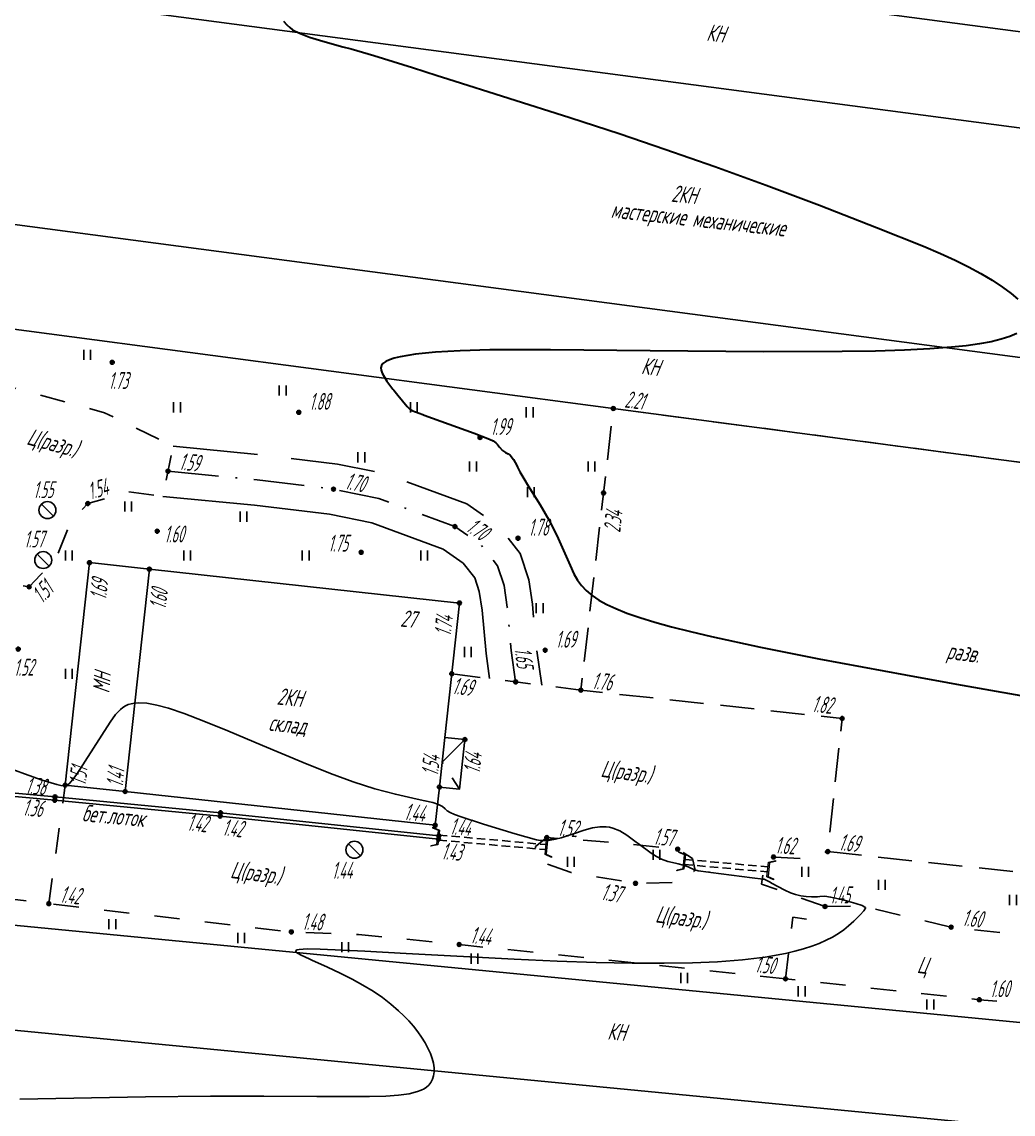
# Model space of a CAD drawing. Extents: x 1233805 to 1234355, y 654698 to 655114.
# Drawn here: x 1233852.6 to 1233911.2, y 654830.3 to 654894.8 of the extents above; entities that cross this region are included whole.
import ezdxf

# ---------------------------------------------------------------- set-up
doc = ezdxf.new("R2010")
doc.units = 0
for name, pattern in [('DASHED', [0.75, 0.5, -0.25]), ('ИИDash_15_15', [3, 1.5, -1.5]), ('ИИDash_20_10', [3, 2, -1]), ('ИИDash_50_20', [7, 5, -2]), ('ИИDashDot_30_20', [5, 3, -1, 0, -1])]:
    doc.linetypes.add(name, pattern=pattern)
for name, color, linetype, lineweight in [('ИИ_ГОРИЗОНТАЛИ_ОСН', 32, 'Continuous', 25), ('ИИ_ГОРИЗОНТАЛИ_УТОЛЩ', 32, 'Continuous', 30), ('ИИ_ДОРОГИ_АД', 7, 'Continuous', 25), ('ИИ_ДОРОГИ_АД_ОСИ', 7, 'Continuous', 25), ('ИИ_ОТМЕТКИ', 7, 'Continuous', 25), ('ИИ_СООРУЖЕНИЕ', 7, 'Continuous', 25), ('ИИ_СТРОЕНИЕ', 7, 'Continuous', 25), ('ИИ_ТРУБОПРОВОДЫ', 7, 'Continuous', 25), ('ИИ_УГОДЬЯ', 7, 'Continuous', 25)]:
    doc.layers.add(name, color=color, linetype=linetype, lineweight=lineweight)
doc.styles.add('VNIPISIMPLEXCUR', font='simplex.shx', dxfattribs={"width": 0.8, "oblique": 15})
doc.styles.add('ГОСТ 2.304 КУРСИВ', font='cs_gost2304.shx', dxfattribs={"oblique": 15})

# ---------------------------------------------------------------- blocks, each defined once
blk = doc.blocks.new('ИИ05401')
at = {"color": 0, "linetype": 'Continuous', "lineweight": 25}
for points in [[(-0.4, 1.2), (-0.4, 0)], [(0.4, 1.2), (0.4, 0)]]:
    blk.add_lwpolyline(points, dxfattribs=at)
blk = doc.blocks.new('ИИ051171')
at = {"color": 0, "linetype": 'Continuous', "lineweight": 25, "flags": 128}
blk.add_lwpolyline([(0.71, -0.71), (-0.71, 0.71)], dxfattribs=at)
at = {"color": 0, "linetype": 'Continuous', "lineweight": 25}
blk.add_circle((0, 0), 1, dxfattribs=at)
at = {"color": 0, "linetype": 'Continuous', "style": 'VNIPISIMPLEXCUR', "oblique": 15, "width": 0.8}
for tag, p in [('NUMBER', (1.7, -1)), ('HATCH', (1.7, -4.4)), ('HEIGHT', (1.7, -7.8)), ('TOP1', (1.7, -11.2)), ('TOP2', (1.7, -14.6)), ('TOP3', (1.7, -18)), ('TOP4', (1.7, -21.4)), ('TOP5', (1.7, -24.8)), ('BOTTOM', (1.7, -28.2))]:
    blk.add_attdef(tag, p, '', height=2, dxfattribs=at)
blk = doc.blocks.new('323_3b_огол_тр_тип_2')
blk.add_hatch(color=0).paths.add_polyline_path([(0, -0.8758), (0, 0.87532), (-0.800013, 1.129863), (-0.800013, 1.024913), (-0.120011, 0.808554), (-0.120011, -0.808534), (-0.800013, -1.024893), (-0.800013, -1.130343)])
at = {"color": 0, "linetype": 'Continuous', "lineweight": 13, "flags": 128}
blk.add_lwpolyline([(-0.8, 1.129846), (0, 0.8753), (0, -0.875815), (-0.8, -1.13036), (-0.8, -1.024906), (-0.12, -0.808542), (-0.12, 0.808542), (-0.8, 1.024906), (-0.8, 1.129846)], close=True, dxfattribs=at)
blk = doc.blocks.new('PICKET')
at = {"color": 0, "linetype": 'Continuous', "lineweight": 25}
for p, q in [((-0.23, 0), (0.23, 0)), ((0, 0.23), (0, -0.23))]:
    blk.add_line(p, q, dxfattribs=at)
blk.add_circle((0, 0), 0.23, dxfattribs=at)
at = {"color": 0, "linetype": 'Continuous', "style": 'VNIPISIMPLEXCUR', "oblique": 15, "width": 0.8}
blk.add_attdef('OTMETKA', (1.25, 0.3), '', height=2, dxfattribs=at)
at = {"color": 8, "linetype": 'Continuous', "style": 'VNIPISIMPLEXCUR', "oblique": 15, "width": 0.8, "flags": 1}
blk.add_attdef('NOMER', (1.25, -2.7), '', height=2, dxfattribs=at)

msp = doc.modelspace()

# ---------------------------------------------------------------- linework, layer by layer
at = {"layer": 'ИИ_ГОРИЗОНТАЛИ_ОСН', "elevation": 1.5, "flags": 128}
msp.add_lwpolyline([(1233851.687, 654850.776), (1233852.763, 654850.379), (1233853.805, 654850.015), (1233854.669, 654849.746), (1233854.915, 654849.69), (1233855.097, 654849.673), (1233855.246, 654849.695), (1233855.396, 654849.799), (1233855.593, 654850.019), (1233855.851, 654850.37), (1233856.843, 654851.907), (1233857.817, 654853.428), (1233858.148, 654853.895), (1233858.426, 654854.191), (1233858.573, 654854.306), (1233858.727, 654854.399), (1233858.892, 654854.471), (1233859.07, 654854.525), (1233859.27, 654854.561), (1233859.489, 654854.577), (1233859.987, 654854.55), (1233860.578, 654854.443), (1233861.277, 654854.255), (1233862.203, 654853.943), (1233863.363, 654853.502), (1233864.776, 654852.926), (1233866.825, 654852.059), (1233869.226, 654851.045), (1233870.844, 654850.398), (1233872.19, 654849.912), (1233873.472, 654849.505), (1233874.683, 654849.178), (1233875.98, 654848.889), (1233876.426, 654848.795), (1233876.894, 654848.678), (1233877.239, 654848.564), (1233877.469, 654848.45), (1233877.622, 654848.32), (1233877.637, 654848.303), (1233877.752, 654848.193), (1233877.916, 654848.096), (1233878.182, 654847.979), (1233878.568, 654847.836), (1233879.883, 654847.408), (1233881.756, 654846.84), (1233883.026, 654846.491), (1233883.029, 654846.49), (1233883.03, 654846.49), (1233883.271, 654846.446), (1233883.53, 654846.443), (1233883.825, 654846.47), (1233884.139, 654846.523), (1233884.478, 654846.605), (1233884.842, 654846.716), (1233885.208, 654846.843), (1233885.852, 654847.061), (1233886.336, 654847.19), (1233886.765, 654847.256), (1233887.14, 654847.258), (1233887.339, 654847.23), (1233887.54, 654847.18), (1233887.95, 654847.012), (1233888.374, 654846.756), (1233888.912, 654846.352), (1233889.026, 654846.262), (1233889.805, 654845.695), (1233890.128, 654845.497), (1233890.416, 654845.348), (1233890.793, 654845.206), (1233891.246, 654845.099), (1233891.394, 654845.069), (1233891.694, 654844.987), (1233891.984, 654844.876), (1233892.139, 654844.805), (1233892.375, 654844.705), (1233892.582, 654844.656), (1233893.202, 654844.569), (1233893.242, 654844.563), (1233893.331, 654844.551), (1233895.768, 654844.228), (1233896.423, 654844.163), (1233896.487, 654844.157), (1233896.838, 654843.97), (1233896.921, 654843.922), (1233897.709, 654843.5), (1233898.042, 654843.354), (1233898.341, 654843.248), (1233898.645, 654843.173), (1233898.963, 654843.126), (1233899.291, 654843.109), (1233899.633, 654843.122), (1233899.767, 654843.133), (1233900.074, 654843.145), (1233900.412, 654843.099), (1233901.066, 654842.948), (1233901.897, 654842.721), (1233902.28, 654842.597), (1233902.442, 654842.508), (1233902.466, 654842.474), (1233902.464, 654842.433), (1233902.378, 654842.293), (1233902.157, 654842.048), (1233901.785, 654841.678), (1233901.476, 654841.394), (1233901.184, 654841.159), (1233900.868, 654840.94), (1233900.526, 654840.736), (1233900.148, 654840.543), (1233899.737, 654840.363), (1233899.294, 654840.197), (1233898.818, 654840.043), (1233898.301, 654839.901), (1233897.75, 654839.771), (1233896.544, 654839.552), (1233895.2, 654839.385), (1233893.719, 654839.271), (1233892.252, 654839.211), (1233890.57, 654839.185), (1233888.672, 654839.194), (1233886.551, 654839.238), (1233884.253, 654839.314), (1233881.703, 654839.424), (1233875.319, 654839.771), (1233872.876, 654839.91), (1233870.229, 654840.026), (1233869.468, 654840.03), (1233869.003, 654839.999), (1233868.876, 654839.971), (1233868.806, 654839.935), (1233868.792, 654839.888), (1233868.834, 654839.831), (1233869.079, 654839.681), (1233869.631, 654839.429), (1233869.749, 654839.378), (1233870.679, 654838.964), (1233871.428, 654838.61), (1233872.122, 654838.254), (1233872.761, 654837.898), (1233873.363, 654837.529), (1233873.915, 654837.154), (1233874.419, 654836.772), (1233874.875, 654836.383), (1233875.185, 654836.087), (1233875.479, 654835.779), (1233875.755, 654835.461), (1233876.008, 654835.137), (1233876.237, 654834.811), (1233876.438, 654834.486), (1233876.61, 654834.167), (1233876.75, 654833.856), (1233876.856, 654833.559), (1233876.93, 654833.276), (1233876.969, 654833.01), (1233876.974, 654832.762), (1233876.945, 654832.534), (1233876.883, 654832.327), (1233876.786, 654832.143), (1233876.657, 654831.982), (1233876.529, 654831.869), (1233876.377, 654831.768), (1233876.2, 654831.68), (1233875.996, 654831.603), (1233875.502, 654831.479), (1233874.872, 654831.391), (1233874.119, 654831.338), (1233873.163, 654831.31), (1233870.045, 654831.319), (1233866.899, 654831.34), (1233863.749, 654831.329), (1233859.917, 654831.287), (1233852.482, 654831.157)], dxfattribs=at)
at = {"layer": 'ИИ_ГОРИЗОНТАЛИ_УТОЛЩ', "elevation": 2, "flags": 128}
for points in [[(1233868.074, 654894.856), (1233868.269, 654894.658), (1233868.442, 654894.482), (1233868.609, 654894.356), (1233869.008, 654894.153), (1233869.606, 654893.928), (1233870.402, 654893.681), (1233871.574, 654893.355), (1233872.065, 654893.222), (1233873.403, 654892.834), (1233875.691, 654892.12), (1233877.163, 654891.658), (1233877.775, 654891.466), (1233885.005, 654889.171), (1233887.967, 654888.199), (1233890.613, 654887.306), (1233893.568, 654886.271), (1233896.609, 654885.166), (1233899.748, 654883.986), (1233903.131, 654882.677), (1233905.896, 654881.569), (1233906.899, 654881.139), (1233907.771, 654880.741), (1233908.572, 654880.345), (1233909.296, 654879.953), (1233909.96, 654879.556), (1233910.576, 654879.147), (1233911.075, 654878.777), (1233911.474, 654878.437)], [(1233911.411, 654876.401), (1233910.996, 654876.223), (1233910.49, 654876.063), (1233909.893, 654875.92), (1233909.204, 654875.795), (1233908.423, 654875.686), (1233907.552, 654875.594), (1233906.278, 654875.499), (1233904.783, 654875.425), (1233903.057, 654875.371), (1233901.085, 654875.338), (1233896.441, 654875.327), (1233889.751, 654875.391), (1233883.862, 654875.448), (1233880.259, 654875.432), (1233878.52, 654875.382), (1233877.058, 654875.299), (1233875.872, 654875.182), (1233874.96, 654875.031), (1233874.612, 654874.945), (1233874.329, 654874.85), (1233874.109, 654874.746), (1233873.951, 654874.633), (1233873.856, 654874.514), (1233873.819, 654874.382), (1233873.836, 654874.239), (1233873.911, 654874.057), (1233874.179, 654873.582), (1233874.529, 654873.125), (1233874.583, 654873.06), (1233874.819, 654872.769), (1233875.387, 654872.084), (1233875.524, 654871.949), (1233875.663, 654871.859), (1233876.298, 654871.613), (1233876.385, 654871.583), (1233879.35, 654870.51), (1233880.25, 654870.163), (1233880.465, 654870.056), (1233880.616, 654869.95), (1233880.724, 654869.843), (1233880.847, 654869.687), (1233881.01, 654869.496), (1233881.197, 654869.381), (1233881.348, 654869.296), (1233881.461, 654869.208), (1233881.666, 654868.953), (1233881.865, 654868.6), (1233881.91, 654868.499), (1233882.042, 654868.225), (1233882.274, 654867.833), (1233882.541, 654867.412), (1233883.251, 654866.277), (1233883.76, 654865.391), (1233884.228, 654864.458), (1233884.778, 654863.217), (1233885.009, 654862.686), (1233885.235, 654862.201), (1233885.445, 654861.836), (1233885.687, 654861.509), (1233885.97, 654861.211), (1233886.314, 654860.923), (1233886.717, 654860.651), (1233887.183, 654860.392), (1233887.717, 654860.144), (1233888.367, 654859.887), (1233889.133, 654859.622), (1233890.015, 654859.351), (1233891.015, 654859.072), (1233892.131, 654858.787), (1233893.371, 654858.491), (1233896.267, 654857.862), (1233899.714, 654857.182), (1233904.846, 654856.237), (1233907.324, 654855.786), (1233907.857, 654855.688), (1233913.322, 654854.709)]]:
    msp.add_lwpolyline(points, dxfattribs=at)
at = {"layer": 'ИИ_ДОРОГИ_АД', "linetype": 'ИИDash_15_15', "flags": 128}
for points in [[(1233845.856, 654877.488), (1233845.298, 654877.568), (1233844.831, 654876.704), (1233845.09, 654875.443), (1233846.922, 654874.165), (1233850.93, 654873.526), (1233857.489, 654871.727), (1233861.551, 654869.742), (1233860.933, 654866.777), (1233858.907, 654867.046), (1233856.499, 654866.353), (1233855.494, 654865.262), (1233854.611, 654863.069), (1233853.717, 654862.154), (1233853.033, 654861.434), (1233850.289, 654861.835)], [(1233885.647, 654855.327), (1233878.014, 654856.296)], [(1233900.08, 654842.541), (1233902.249, 654842.57), (1233907.539, 654841.32), (1233916.353, 654840.376), (1233924.935, 654841.216), (1233931.023, 654840.643), (1233932.027, 654841.116), (1233934.014, 654843.288), (1233933.707, 654845.584), (1233933.707, 654849.07), (1233933.481, 654850.608), (1233931.436, 654852.323)], [(1233854.196, 654842.709), (1233855.165, 654849.715)], [(1233900.08, 654842.541), (1233896.331, 654843.863), (1233896.502, 654845.2), (1233897.036, 654845.467), (1233898.811, 654845.37), (1233900.24, 654845.788)], [(1233839.818, 654842.272), (1233841.312, 654843.311), (1233844.645, 654843.98), (1233850.918, 654843.109), (1233854.196, 654842.709)], [(1233897.748, 654838.267), (1233878.454, 654840.294), (1233872.51, 654840.888), (1233868.535, 654841.037), (1233854.196, 654842.709)], [(1233897.748, 654838.267), (1233898.174, 654841.912), (1233899.497, 654841.714), (1233900.08, 654842.541)], [(1233939.271, 654819.93), (1233935.188, 654820.184), (1233935.882, 654828.255), (1233934.256, 654828.466), (1233934.715, 654835.07), (1233930.249, 654835.159), (1233909.205, 654837.032), (1233897.748, 654838.267)]]:
    msp.add_lwpolyline(points, dxfattribs=at)
at = {"layer": 'ИИ_ДОРОГИ_АД', "linetype": 'ИИDash_50_20', "flags": 128}
msp.add_lwpolyline([(1233861.551, 654869.742), (1233866.684, 654869.245), (1233871.266, 654868.689), (1233874.113, 654868.108), (1233878.901, 654866.335), (1233880.773, 654865.035), (1233882.064, 654863.405), (1233882.572, 654861.855), (1233882.787, 654860.416), (1233883.021, 654857.839), (1233883.336, 654855.62)], dxfattribs=at)
at = {"layer": 'ИИ_ДОРОГИ_АД', "flags": 128}
msp.add_lwpolyline([(1233860.933, 654866.777), (1233866.359, 654866.263), (1233870.784, 654865.725), (1233873.288, 654865.215), (1233877.502, 654863.654), (1233878.696, 654862.825), (1233879.38, 654861.961), (1233879.643, 654861.161), (1233879.807, 654860.059), (1233880.04, 654857.493), (1233880.25, 654856.012)], dxfattribs=at)
at = {"layer": 'ИИ_ДОРОГИ_АД', "linetype": 'ИИDash_15_15', "flags": 128}
msp.add_lwpolyline([(1233882.967, 654846.093), (1233883.632, 654846.617), (1233887.585, 654846.317), (1233891.372, 654845.932), (1233892.252, 654845.38), (1233892.412, 654844.697), (1233891.589, 654843.983), (1233888.879, 654843.908), (1233885.068, 654844.553), (1233882.896, 654845.332)], close=True, dxfattribs=at)
at = {"layer": 'ИИ_ДОРОГИ_АД_ОСИ', "linetype": 'ИИDashDot_30_20', "flags": 128}
msp.add_lwpolyline([(1233861.243, 654868.265), (1233866.522, 654867.754), (1233871.025, 654867.207), (1233873.701, 654866.661), (1233878.202, 654864.995), (1233879.735, 654863.93), (1233880.722, 654862.683), (1233881.107, 654861.508), (1233881.297, 654860.238), (1233881.531, 654857.666), (1233881.793, 654855.816)], dxfattribs=at)
at = {"layer": 'ИИ_СООРУЖЕНИЕ', "flags": 128}
for points in [[(1233877.232, 654846.517), (1233864.324, 654847.886), (1233854.545, 654848.822), (1233848.742, 654849.358), (1233845.677, 654849.907), (1233840.053, 654850.462)], [(1233877.253, 654846.716), (1233864.344, 654848.084), (1233854.564, 654849.021), (1233848.769, 654849.557), (1233845.705, 654850.105), (1233840.072, 654850.661)]]:
    msp.add_lwpolyline(points, dxfattribs=at)
at = {"layer": 'ИИ_СООРУЖЕНИЕ', "linetype": 'DASHED', "flags": 128}
for points in [[(1233877.23, 654846.467), (1233883.563, 654845.901)], [(1233877.256, 654846.766), (1233883.59, 654846.2)], [(1233891.776, 654845.027), (1233896.682, 654844.583)], [(1233891.803, 654845.326), (1233896.709, 654844.882)]]:
    msp.add_lwpolyline(points, dxfattribs=at)
at = {"layer": 'ИИ_СТРОЕНИЕ'}
for points in [[(1233848.423, 654896.908), (1233849.162, 654902.496), (1233938.99, 654890.62), (1233938.251, 654885.032)], [(1233848.423, 654896.908), (1233938.251, 654885.032), (1233937.97, 654882.906), (1233937.795, 654881.581), (1233936.487, 654871.691), (1233846.659, 654883.567)], [(1233936.487, 654871.691), (1233935.684, 654865.612), (1233915.417, 654868.292), (1233887.565, 654871.974), (1233845.856, 654877.488), (1233846.659, 654883.567)], [(1233860.14, 654862.477), (1233856.598, 654862.863), (1233855.165, 654849.715), (1233858.707, 654849.338)], [(1233860.14, 654862.477), (1233878.47, 654860.478), (1233877.604, 654852.536), (1233877.284, 654849.601), (1233877.037, 654847.339), (1233858.707, 654849.338)], [(1233878.793, 654852.406), (1233878.473, 654849.471), (1233877.284, 654849.601), (1233877.604, 654852.536)], [(1233842.145, 654836.196), (1233842.739, 654842.336), (1233932.993, 654833.612), (1233932.4, 654827.472)], [(1233842.145, 654836.196), (1233932.4, 654827.472), (1233931.097, 654813.994), (1233840.842, 654822.718)]]:
    msp.add_lwpolyline(points, close=True, dxfattribs=at)
at = {"layer": 'ИИ_СТРОЕНИЕ', "linetype": 'ИИDash_20_10', "flags": 128}
msp.add_lwpolyline([(1233900.24, 654845.788), (1233930.376, 654842.525), (1233930.55, 654844.133), (1233932.482, 654843.923), (1233932.93, 654848.063), (1233930.998, 654848.272), (1233932.249, 654859.828), (1233914.706, 654861.727), (1233915.417, 654868.292), (1233887.565, 654871.974), (1233885.647, 654855.327), (1233901.091, 654853.655), (1233900.24, 654845.788)], close=True, dxfattribs=at)
msp.add_lwpolyline([(1233878.793, 654852.406), (1233877.444, 654851.068), (1233878.473, 654849.471)], dxfattribs=at)

# ---------------------------------------------------------------- block references
at = {"layer": 'ИИ_ОТМЕТКИ'}
ref = msp.add_blockref('PICKET', (1233857.946, 654874.703, 1.733), dxfattribs=dict(at, xscale=0.5, yscale=0.5, zscale=0.5))
ref.add_attrib('OTMETKA', '1.73', (1233857.729, 654873.127, 1.733), dxfattribs={"layer": '0', "color": 0, "linetype": 'Continuous', "height": 1, "style": 'ГОСТ 2.304 КУРСИВ', "oblique": 15, "width": 0.65})
ref = msp.add_blockref('PICKET', (1233868.973, 654871.745, 1.881), dxfattribs=dict(at, xscale=0.5, yscale=0.5, zscale=0.5))
ref.add_attrib('OTMETKA', '1.88', (1233869.598, 654871.895, 1.881), dxfattribs={"layer": '0', "color": 0, "linetype": 'Continuous', "height": 1, "style": 'ГОСТ 2.304 КУРСИВ', "oblique": 15, "width": 0.65})
ref = msp.add_blockref('PICKET', (1233887.565, 654871.974, 2.21), dxfattribs=dict(at, xscale=0.5, yscale=0.5, zscale=0.5))
ref.add_attrib('OTMETKA', '2.21', (1233888.204, 654872.041, 2.21), dxfattribs={"layer": '0', "color": 0, "linetype": 'Continuous', "height": 1, "rotation": 352.46856, "style": 'ГОСТ 2.304 КУРСИВ', "oblique": 15, "width": 0.65})
ref = msp.add_blockref('PICKET', (1233879.685, 654870.258, 1.995), dxfattribs=dict(at, xscale=0.5, yscale=0.5, zscale=0.5))
ref.add_attrib('OTMETKA', '1.99', (1233880.31, 654870.408, 1.995), dxfattribs={"layer": '0', "color": 0, "linetype": 'Continuous', "height": 1, "style": 'ГОСТ 2.304 КУРСИВ', "oblique": 15, "width": 0.65})
ref = msp.add_blockref('PICKET', (1233861.243, 654868.265, 1.594), dxfattribs=dict(at, xscale=0.5, yscale=0.5, zscale=0.5))
ref.add_attrib('OTMETKA', '1.59', (1233861.88, 654868.354, 1.594), dxfattribs={"layer": '0', "color": 0, "linetype": 'Continuous', "height": 1, "rotation": 354.4739, "style": 'ГОСТ 2.304 КУРСИВ', "oblique": 15, "width": 0.65})
ref = msp.add_blockref('PICKET', (1233856.499, 654866.353, 1.544), dxfattribs=dict(at, xscale=0.5, yscale=0.5, zscale=0.5))
ref.add_attrib('OTMETKA', '1.54', (1233856.659, 654866.575, 1.544), dxfattribs={"layer": '0', "color": 0, "linetype": 'Continuous', "height": 1, "rotation": 16.05256, "style": 'ГОСТ 2.304 КУРСИВ', "oblique": 15, "width": 0.65})
ref = msp.add_blockref('PICKET', (1233871.025, 654867.207, 1.703), dxfattribs=dict(at, xscale=0.5, yscale=0.5, zscale=0.5))
ref.add_attrib('OTMETKA', '1.70', (1233871.667, 654867.229, 1.703), dxfattribs={"layer": '0', "color": 0, "linetype": 'Continuous', "height": 1, "rotation": 348.47799, "style": 'ГОСТ 2.304 КУРСИВ', "oblique": 15, "width": 0.65})
ref = msp.add_blockref('PICKET', (1233886.99, 654866.979, 2.339), dxfattribs=dict(at, xscale=0.5, yscale=0.5, zscale=0.5))
ref.add_attrib('OTMETKA', '2.34', (1233887.974, 654864.615, 2.339), dxfattribs={"layer": '0', "color": 0, "linetype": 'Continuous', "height": 1, "rotation": 83.42588, "style": 'ГОСТ 2.304 КУРСИВ', "oblique": 15, "width": 0.65})
ref = msp.add_blockref('PICKET', (1233860.604, 654864.721, 1.6), dxfattribs=dict(at, xscale=0.5, yscale=0.5, zscale=0.5))
ref.add_attrib('OTMETKA', '1.60', (1233861.024, 654864.056, 1.6), dxfattribs={"layer": '0', "color": 0, "linetype": 'Continuous', "height": 1, "style": 'ГОСТ 2.304 КУРСИВ', "oblique": 15, "width": 0.65})
ref = msp.add_blockref('PICKET', (1233878.202, 654864.995, 1.697), dxfattribs=dict(at, xscale=0.5, yscale=0.5, zscale=0.5))
ref.add_attrib('OTMETKA', '1.70', (1233878.801, 654864.762, 1.697), dxfattribs={"layer": '0', "color": 0, "linetype": 'Continuous', "height": 1, "rotation": 325.20722, "style": 'ГОСТ 2.304 КУРСИВ', "oblique": 15, "width": 0.65})
ref = msp.add_blockref('PICKET', (1233881.932, 654864.306, 1.784), dxfattribs=dict(at, xscale=0.5, yscale=0.5, zscale=0.5))
ref.add_attrib('OTMETKA', '1.78', (1233882.557, 654864.456, 1.784), dxfattribs={"layer": '0', "color": 0, "linetype": 'Continuous', "height": 1, "style": 'ГОСТ 2.304 КУРСИВ', "oblique": 15, "width": 0.65})
ref = msp.add_blockref('PICKET', (1233872.66, 654863.471, 1.751), dxfattribs=dict(at, xscale=0.5, yscale=0.5, zscale=0.5))
ref.add_attrib('OTMETKA', '1.75', (1233870.715, 654863.514, 1.751), dxfattribs={"layer": '0', "color": 0, "linetype": 'Continuous', "height": 1, "style": 'ГОСТ 2.304 КУРСИВ', "oblique": 15, "width": 0.65})
ref = msp.add_blockref('PICKET', (1233856.598, 654862.863, 1.686), dxfattribs=dict(at, xscale=0.5, yscale=0.5, zscale=0.5))
ref.add_attrib('OTMETKA', '1.69', (1233857.592, 654860.644, 1.686), dxfattribs={"layer": '0', "color": 0, "linetype": 'Continuous', "height": 1, "rotation": 83.77738, "style": 'ГОСТ 2.304 КУРСИВ', "oblique": 15, "width": 0.65})
ref = msp.add_blockref('PICKET', (1233860.14, 654862.477, 1.603), dxfattribs=dict(at, xscale=0.5, yscale=0.5, zscale=0.5))
ref.add_attrib('OTMETKA', '1.60', (1233861.119, 654860.087, 1.603), dxfattribs={"layer": '0', "color": 0, "linetype": 'Continuous', "height": 1, "rotation": 83.77738, "style": 'ГОСТ 2.304 КУРСИВ', "oblique": 15, "width": 0.65})
ref = msp.add_blockref('PICKET', (1233853.033, 654861.434, 1.51), dxfattribs=dict(at, xscale=0.5, yscale=0.5, zscale=0.5))
ref.add_attrib('OTMETKA', '1.51', (1233853.811, 654860.409, 1.51), dxfattribs={"layer": '0', "color": 0, "linetype": 'Continuous', "height": 1, "rotation": 46.44951, "style": 'ГОСТ 2.304 КУРСИВ', "oblique": 15, "width": 0.65})
ref = msp.add_blockref('PICKET', (1233878.47, 654860.478, 1.738), dxfattribs=dict(at, xscale=0.5, yscale=0.5, zscale=0.5))
ref.add_attrib('OTMETKA', '1.74', (1233877.963, 654858.503, 1.738), dxfattribs={"layer": '0', "color": 0, "linetype": 'Continuous', "height": 1, "rotation": 83.77738, "style": 'ГОСТ 2.304 КУРСИВ', "oblique": 15, "width": 0.65})
ref = msp.add_blockref('PICKET', (1233883.539, 654857.688, 1.693), dxfattribs=dict(at, xscale=0.5, yscale=0.5, zscale=0.5))
ref.add_attrib('OTMETKA', '1.69', (1233884.164, 654857.838, 1.693), dxfattribs={"layer": '0', "color": 0, "linetype": 'Continuous', "height": 1, "style": 'ГОСТ 2.304 КУРСИВ', "oblique": 15, "width": 0.65})
ref = msp.add_blockref('PICKET', (1233852.388, 654857.756, 1.516), dxfattribs=dict(at, xscale=0.5, yscale=0.5, zscale=0.5))
ref.add_attrib('OTMETKA', '1.52', (1233852.134, 654856.18, 1.516), dxfattribs={"layer": '0', "color": 0, "linetype": 'Continuous', "height": 1, "style": 'ГОСТ 2.304 КУРСИВ', "oblique": 15, "width": 0.65})
ref = msp.add_blockref('PICKET', (1233881.793, 654855.816, 1.645), dxfattribs=dict(at, xscale=0.5, yscale=0.5, zscale=0.5))
ref.add_attrib('OTMETKA', '1.65', (1233881.707, 654857.766, 1.645), dxfattribs={"layer": '0', "color": 0, "linetype": 'Continuous', "height": 1, "rotation": 278.0686, "style": 'ГОСТ 2.304 КУРСИВ', "oblique": 15, "width": 0.65})
ref = msp.add_blockref('PICKET', (1233878.014, 654856.296, 1.691), dxfattribs=dict(at, xscale=0.5, yscale=0.5, zscale=0.5))
ref.add_attrib('OTMETKA', '1.69', (1233878.023, 654855.116, 1.691), dxfattribs={"layer": '0', "color": 0, "linetype": 'Continuous', "height": 1, "rotation": 352.76647, "style": 'ГОСТ 2.304 КУРСИВ', "oblique": 15, "width": 0.65})
ref = msp.add_blockref('PICKET', (1233885.647, 654855.327, 1.764), dxfattribs=dict(at, xscale=0.5, yscale=0.5, zscale=0.5))
ref.add_attrib('OTMETKA', '1.76', (1233886.285, 654855.409, 1.764), dxfattribs={"layer": '0', "color": 0, "linetype": 'Continuous', "height": 1, "rotation": 353.82074, "style": 'ГОСТ 2.304 КУРСИВ', "oblique": 15, "width": 0.65})
ref = msp.add_blockref('PICKET', (1233901.091, 654853.655, 1.822), dxfattribs=dict(at, xscale=0.5, yscale=0.5, zscale=0.5))
ref.add_attrib('OTMETKA', '1.82', (1233899.285, 654854.043, 1.822), dxfattribs={"layer": '0', "color": 0, "linetype": 'Continuous', "height": 1, "rotation": 353.82074, "style": 'ГОСТ 2.304 КУРСИВ', "oblique": 15, "width": 0.65})
ref = msp.add_blockref('PICKET', (1233878.793, 654852.406, 1.641), dxfattribs=dict(at, xscale=0.5, yscale=0.5, zscale=0.5))
ref.add_attrib('OTMETKA', '1.64', (1233879.677, 654850.38, 1.641), dxfattribs={"layer": '0', "color": 0, "linetype": 'Continuous', "height": 1, "rotation": 83.77738, "style": 'ГОСТ 2.304 КУРСИВ', "oblique": 15, "width": 0.65})
ref = msp.add_blockref('PICKET', (1233877.284, 654849.601, 1.535), dxfattribs=dict(at, xscale=0.5, yscale=0.5, zscale=0.5))
ref.add_attrib('OTMETKA', '1.54', (1233877.203, 654850.239, 1.535), dxfattribs={"layer": '0', "color": 0, "linetype": 'Continuous', "height": 1, "rotation": 83.77738, "style": 'ГОСТ 2.304 КУРСИВ', "oblique": 15, "width": 0.65})
ref = msp.add_blockref('PICKET', (1233855.165, 654849.715, 1.509), dxfattribs=dict(at, xscale=0.5, yscale=0.5, zscale=0.5))
ref.add_attrib('OTMETKA', '1.51', (1233856.383, 654849.67, 1.509), dxfattribs={"layer": '0', "color": 0, "linetype": 'Continuous', "height": 1, "rotation": 83.77738, "style": 'ГОСТ 2.304 КУРСИВ', "oblique": 15, "width": 0.65})
ref = msp.add_blockref('PICKET', (1233858.707, 654849.338, 1.408), dxfattribs=dict(at, xscale=0.5, yscale=0.5, zscale=0.5))
ref.add_attrib('OTMETKA', '1.41', (1233858.566, 654849.577, 1.408), dxfattribs={"layer": '0', "color": 0, "linetype": 'Continuous', "height": 1, "rotation": 83.77738, "style": 'ГОСТ 2.304 КУРСИВ', "oblique": 15, "width": 0.65})
ref = msp.add_blockref('PICKET', (1233854.564, 654849.021, 1.377), dxfattribs=dict(at, xscale=0.5, yscale=0.5, zscale=0.5))
ref.add_attrib('OTMETKA', '1.38', (1233852.795, 654849.207, 1.377), dxfattribs={"layer": '0', "color": 0, "linetype": 'Continuous', "height": 1, "rotation": 354.71736, "style": 'ГОСТ 2.304 КУРСИВ', "oblique": 15, "width": 0.65})
ref = msp.add_blockref('PICKET', (1233854.545, 654848.822, 1.36), dxfattribs=dict(at, xscale=0.5, yscale=0.5, zscale=0.5))
ref.add_attrib('OTMETKA', '1.36', (1233852.634, 654847.923, 1.36), dxfattribs={"layer": '0', "color": 0, "linetype": 'Continuous', "height": 1, "rotation": 354.71736, "style": 'ГОСТ 2.304 КУРСИВ', "oblique": 15, "width": 0.65})
ref = msp.add_blockref('PICKET', (1233864.344, 654848.084, 1.42), dxfattribs=dict(at, xscale=0.5, yscale=0.5, zscale=0.5))
ref.add_attrib('OTMETKA', '1.42', (1233862.353, 654847.037, 1.42), dxfattribs={"layer": '0', "color": 0, "linetype": 'Continuous', "height": 1, "rotation": 353.94796, "style": 'ГОСТ 2.304 КУРСИВ', "oblique": 15, "width": 0.65})
ref = msp.add_blockref('PICKET', (1233877.037, 654847.339, 1.443), dxfattribs=dict(at, xscale=0.5, yscale=0.5, zscale=0.5))
ref.add_attrib('OTMETKA', '1.44', (1233875.176, 654847.666, 1.443), dxfattribs={"layer": '0', "color": 0, "linetype": 'Continuous', "height": 1, "rotation": 353.77738, "style": 'ГОСТ 2.304 КУРСИВ', "oblique": 15, "width": 0.65})
ref = msp.add_blockref('PICKET', (1233864.324, 654847.886, 1.419), dxfattribs=dict(at, xscale=0.5, yscale=0.5, zscale=0.5))
ref.add_attrib('OTMETKA', '1.42', (1233864.435, 654846.74, 1.419), dxfattribs={"layer": '0', "color": 0, "linetype": 'Continuous', "height": 1, "rotation": 353.94796, "style": 'ГОСТ 2.304 КУРСИВ', "oblique": 15, "width": 0.65})
ref = msp.add_blockref('PICKET', (1233877.253, 654846.716, 1.436), dxfattribs=dict(at, xscale=0.5, yscale=0.5, zscale=0.5))
ref.add_attrib('OTMETKA', '1.44', (1233877.889, 654846.81, 1.436), dxfattribs={"layer": '0', "color": 0, "linetype": 'Continuous', "height": 1, "rotation": 354.89433, "style": 'ГОСТ 2.304 КУРСИВ', "oblique": 15, "width": 0.65})
ref = msp.add_blockref('PICKET', (1233883.632, 654846.617, 1.515), dxfattribs=dict(at, xscale=0.5, yscale=0.5, zscale=0.5))
ref.add_attrib('OTMETKA', '1.52', (1233884.267, 654846.719, 1.515), dxfattribs={"layer": '0', "color": 0, "linetype": 'Continuous', "height": 1, "rotation": 355.66036, "style": 'ГОСТ 2.304 КУРСИВ', "oblique": 15, "width": 0.65})
ref = msp.add_blockref('PICKET', (1233891.372, 654845.932, 1.571), dxfattribs=dict(at, xscale=0.5, yscale=0.5, zscale=0.5))
ref.add_attrib('OTMETKA', '1.57', (1233889.918, 654846.209, 1.571), dxfattribs={"layer": '0', "color": 0, "linetype": 'Continuous', "height": 1, "rotation": 354.19544, "style": 'ГОСТ 2.304 КУРСИВ', "oblique": 15, "width": 0.65})
ref = msp.add_blockref('PICKET', (1233877.232, 654846.517, 1.434), dxfattribs=dict(at, xscale=0.5, yscale=0.5, zscale=0.5))
ref.add_attrib('OTMETKA', '1.43', (1233877.388, 654845.336, 1.434), dxfattribs={"layer": '0', "color": 0, "linetype": 'Continuous', "height": 1, "rotation": 354.89433, "style": 'ГОСТ 2.304 КУРСИВ', "oblique": 15, "width": 0.65})
ref = msp.add_blockref('PICKET', (1233897.036, 654845.467, 1.622), dxfattribs=dict(at, xscale=0.5, yscale=0.5, zscale=0.5))
ref.add_attrib('OTMETKA', '1.62', (1233897.127, 654845.679, 1.622), dxfattribs={"layer": '0', "color": 0, "linetype": 'Continuous', "height": 1, "rotation": 356.86416, "style": 'ГОСТ 2.304 КУРСИВ', "oblique": 15, "width": 0.65})
ref = msp.add_blockref('PICKET', (1233900.24, 654845.788, 1.693), dxfattribs=dict(at, xscale=0.5, yscale=0.5, zscale=0.5))
ref.add_attrib('OTMETKA', '1.69', (1233900.878, 654845.87, 1.693), dxfattribs={"layer": '0', "color": 0, "linetype": 'Continuous', "height": 1, "rotation": 353.82074, "style": 'ГОСТ 2.304 КУРСИВ', "oblique": 15, "width": 0.65})
ref = msp.add_blockref('PICKET', (1233854.196, 654842.709, 1.416), dxfattribs=dict(at, xscale=0.5, yscale=0.5, zscale=0.5))
ref.add_attrib('OTMETKA', '1.42', (1233854.834, 654842.786, 1.416), dxfattribs={"layer": '0', "color": 0, "linetype": 'Continuous', "height": 1, "rotation": 353.35075, "style": 'ГОСТ 2.304 КУРСИВ', "oblique": 15, "width": 0.65})
ref = msp.add_blockref('PICKET', (1233888.879, 654843.908, 1.371), dxfattribs=dict(at, xscale=0.5, yscale=0.5, zscale=0.5))
ref.add_attrib('OTMETKA', '1.37', (1233886.809, 654842.949, 1.371), dxfattribs={"layer": '0', "color": 0, "linetype": 'Continuous', "height": 1, "rotation": 350.39155, "style": 'ГОСТ 2.304 КУРСИВ', "oblique": 15, "width": 0.65})
ref = msp.add_blockref('PICKET', (1233900.08, 654842.541, 1.451), dxfattribs=dict(at, xscale=0.5, yscale=0.5, zscale=0.5))
ref.add_attrib('OTMETKA', '1.45', (1233900.37, 654842.712, 1.451), dxfattribs={"layer": '0', "color": 0, "linetype": 'Continuous', "height": 1, "rotation": 0.78598, "style": 'ГОСТ 2.304 КУРСИВ', "oblique": 15, "width": 0.65})
ref = msp.add_blockref('PICKET', (1233907.539, 654841.32, 1.601), dxfattribs=dict(at, xscale=0.5, yscale=0.5, zscale=0.5))
ref.add_attrib('OTMETKA', '1.60', (1233908.176, 654841.403, 1.601), dxfattribs={"layer": '0', "color": 0, "linetype": 'Continuous', "height": 1, "rotation": 353.88526, "style": 'ГОСТ 2.304 КУРСИВ', "oblique": 15, "width": 0.65})
ref = msp.add_blockref('PICKET', (1233868.535, 654841.037, 1.479), dxfattribs=dict(at, xscale=0.5, yscale=0.5, zscale=0.5))
ref.add_attrib('OTMETKA', '1.48', (1233869.165, 654841.163, 1.479), dxfattribs={"layer": '0', "color": 0, "linetype": 'Continuous', "height": 1, "rotation": 357.84259, "style": 'ГОСТ 2.304 КУРСИВ', "oblique": 15, "width": 0.65})
ref = msp.add_blockref('PICKET', (1233878.454, 654840.294, 1.442), dxfattribs=dict(at, xscale=0.5, yscale=0.5, zscale=0.5))
ref.add_attrib('OTMETKA', '1.44', (1233879.091, 654840.378, 1.442), dxfattribs={"layer": '0', "color": 0, "linetype": 'Continuous', "height": 1, "rotation": 354.00188, "style": 'ГОСТ 2.304 КУРСИВ', "oblique": 15, "width": 0.65})
ref = msp.add_blockref('PICKET', (1233897.748, 654838.267, 1.498), dxfattribs=dict(at, xscale=0.5, yscale=0.5, zscale=0.5))
ref.add_attrib('OTMETKA', '1.50', (1233895.911, 654838.657, 1.498), dxfattribs={"layer": '0', "color": 0, "linetype": 'Continuous', "height": 1, "rotation": 354.00188, "style": 'ГОСТ 2.304 КУРСИВ', "oblique": 15, "width": 0.65})
ref = msp.add_blockref('PICKET', (1233909.205, 654837.032, 1.599), dxfattribs=dict(at, xscale=0.5, yscale=0.5, zscale=0.5))
ref.add_attrib('OTMETKA', '1.60', (1233909.83, 654837.182, 1.599), dxfattribs={"layer": '0', "color": 0, "linetype": 'Continuous', "height": 1, "style": 'ГОСТ 2.304 КУРСИВ', "oblique": 15, "width": 0.65})
at = {"layer": 'ИИ_СООРУЖЕНИЕ', "xscale": 0.4999999999999999, "yscale": 0.4999999999999999, "zscale": 0.4999999999999999}
for p, rotation in [((1233877.243, 654846.616), 353.7863888888889), ((1233883.576, 654846.051), 173.7864997442834), ((1233891.789, 654845.177), 353.7863888888889), ((1233896.695, 654844.732), 173.7864997442834)]:
    msp.add_blockref('323_3b_огол_тр_тип_2', p, dxfattribs=dict(at, rotation=rotation))
at = {"layer": 'ИИ_ТРУБОПРОВОДЫ'}
ref = msp.add_blockref('ИИ051171', (1233854.116, 654865.969, 1.55), dxfattribs=dict(at, xscale=0.5, yscale=0.5, zscale=0.5))
ref.add_attrib('HATCH', '1.55', (1233853.282, 654866.678, 1.55), dxfattribs={"layer": '0', "color": 0, "linetype": 'Continuous', "height": 1, "rotation": 360, "style": 'ГОСТ 2.304 КУРСИВ', "oblique": 15, "width": 0.65})
ref = msp.add_blockref('ИИ051171', (1233853.867, 654863.017, 1.57), dxfattribs=dict(at, xscale=0.5, yscale=0.5, zscale=0.5))
ref.add_attrib('HATCH', '1.57', (1233852.735, 654863.759, 1.57), dxfattribs={"layer": '0', "color": 0, "linetype": 'Continuous', "height": 1, "rotation": 360, "style": 'ГОСТ 2.304 КУРСИВ', "oblique": 15, "width": 0.65})
ref = msp.add_blockref('ИИ051171', (1233872.26, 654845.896, 1.44), dxfattribs=dict(at, xscale=0.5, yscale=0.5, zscale=0.5))
ref.add_attrib('HATCH', '1.44', (1233870.932, 654844.184, 1.44), dxfattribs={"layer": '0', "color": 0, "linetype": 'Continuous', "height": 1, "rotation": 360, "style": 'ГОСТ 2.304 КУРСИВ', "oblique": 15, "width": 0.65})
at = {"layer": 'ИИ_УГОДЬЯ', "xscale": 0.5, "yscale": 0.5, "zscale": 0.5}
for p in [(1233856.459, 654874.847), (1233868.022, 654872.739), (1233861.773, 654871.745), (1233875.773, 654871.745), (1233882.621, 654871.448), (1233872.671, 654868.789), (1233879.273, 654868.245), (1233886.273, 654868.245), (1233882.696, 654866.724), (1233858.888, 654865.878), (1233865.704, 654865.28), (1233855.38, 654862.989), (1233862.38, 654862.989), (1233869.38, 654862.989), (1233876.38, 654862.989), (1233883.211, 654859.878), (1233878.96, 654857.282), (1233855.38, 654855.989), (1233890.118, 654845.296), (1233885.056, 654844.88), (1233898.903, 654844.295), (1233903.445, 654843.524), (1233911.194, 654842.628), (1233857.949, 654841.199), (1233865.569, 654840.376), (1233871.71, 654839.84), (1233879.359, 654839.161), (1233891.76, 654838.018), (1233898.703, 654837.231), (1233906.307, 654836.446)]:
    msp.add_blockref('ИИ05401', p, dxfattribs=at)

# ---------------------------------------------------------------- texts
at = {"layer": 'ИИ_ДОРОГИ_АД', "style": 'ГОСТ 2.304 КУРСИВ', "oblique": 15, "width": 0.8}
for s, rotation, p in [('Ц(разр.)', 344.66279, (1233852.838, 654869.869)), ('Ц(разр.)', 352.46856, (1233886.786, 654850.212)), ('Ц(разр.)', 352.46856, (1233864.89, 654844.236)), ('Ц(разр.)', 352.46856, (1233890.019, 654841.612)), ('Ц', 352.46856, (1233905.489, 654838.626))]:
    msp.add_text(s, height=1, rotation=rotation, dxfattribs=at).set_placement(p)
at = {"layer": 'ИИ_СООРУЖЕНИЕ', "style": 'ГОСТ 2.304 КУРСИВ', "oblique": 15, "width": 0.8}
msp.add_text('бет.лоток', height=1, rotation=354.5302, dxfattribs=at).set_placement((1233856.129, 654847.585))
at = {"layer": 'ИИ_СТРОЕНИЕ', "style": 'ГОСТ 2.304 КУРСИВ', "oblique": 15, "width": 0.8}
for s, rotation, p in [('КН', 352.46856, (1233893.043, 654893.724)), ('2КН', 353.77738, (1233890.959, 654884.202)), ('мастерские механические', 353.77738, (1233887.396, 654883.254)), ('КН', 352.46856, (1233889.182, 654874.021)), ('27', 353.77738, (1233874.951, 654859.091)), ('разв.', 352.46856, (1233907.233, 654857.185)), ('МН', 85.25441, (1233857.776, 654855.123)), ('2КН', 353.77738, (1233867.651, 654854.483)), ('склад', 353.77738, (1233867.16, 654852.935)), ('КН', 354.47895, (1233887.193, 654834.688))]:
    msp.add_text(s, height=1, rotation=rotation, dxfattribs=at).set_placement(p)

doc.saveas('drawing.dxf')
